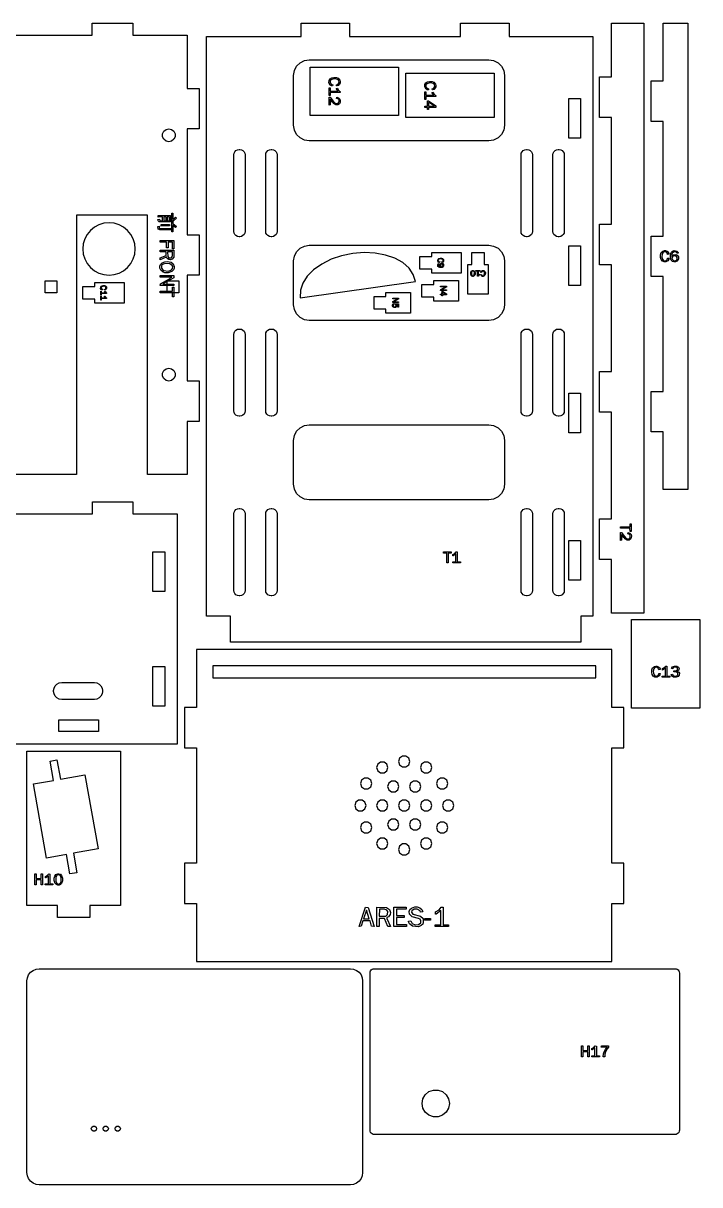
# Model space of a CAD drawing. Header units: millimetres. Extents: x 3 to 447, y 4 to 297.
# Drawn here: x 277.1 to 446.6, y 5.8 to 297 of the extents above; entities that cross this region are included whole.
import ezdxf

# ---------------------------------------------------------------- set-up
doc = ezdxf.new("R2010")
doc.units = ezdxf.units.MM
doc.layers.add('CUT', color=1, linetype='CONTINUOUS')
doc.layers.add('ENGRAVE', color=7, linetype='CONTINUOUS')

msp = doc.modelspace()

# ---------------------------------------------------------------- linework, layer by layer
at = {"layer": 'CUT'}
for points in [[(267.275, 294), (294.375, 294), (294.375, 297), (304.525, 297), (304.525, 294), (318.15, 294), (318.15, 280.667), (321.15, 280.667), (321.15, 270.517), (318.15, 270.517), (318.15, 244), (321.15, 244), (321.15, 233.85), (318.15, 233.85), (318.15, 207.333), (321.15, 207.333), (321.15, 197.183), (318.15, 197.183), (318.15, 183.85), (308.25, 183.85), (308.25, 248.85), (290.4, 248.85), (290.4, 183.85), (267.275, 183.85)], [(266.7, 174), (294.4, 174), (294.4, 177), (304.55, 177), (304.55, 174), (315.65, 174), (315.65, 116.325), (154.5, 116.325)]]:
    msp.add_lwpolyline(points, dxfattribs=at)
for points in [[(419.85, 148.35), (416.85, 148.35), (416.85, 141.85), (329, 141.85), (329, 148.35), (323, 148.35), (323, 293.7), (346.7, 293.7), (346.7, 297), (358.85, 297), (358.85, 293.7), (386.7, 293.7), (386.7, 297), (398.85, 297), (398.85, 293.7), (419.85, 293.7)], [(424.5, 149.15), (424.5, 162.612), (421.5, 162.612), (421.5, 172.762), (424.5, 172.762), (424.5, 199.537), (421.5, 199.537), (421.5, 209.688), (424.5, 209.688), (424.5, 236.462), (421.5, 236.462), (421.5, 246.613), (424.5, 246.613), (424.5, 273.387), (421.5, 273.387), (421.5, 283.537), (424.5, 283.537), (424.5, 297), (432.65, 297), (432.65, 149.15)], [(443.65, 180.1), (437.5, 180.1), (437.5, 194.558), (434.5, 194.558), (434.5, 204.708), (437.5, 204.708), (437.5, 233.475), (434.5, 233.475), (434.5, 243.625), (437.5, 243.625), (437.5, 272.392), (434.5, 272.392), (434.5, 282.542), (437.5, 282.542), (437.5, 297), (443.65, 297)], [(344.85, 283.919), (345.043, 285.138), (345.6, 286.232), (346.468, 287.1), (347.562, 287.657), (348.781, 287.85), (393.769, 287.85), (394.988, 287.657), (396.082, 287.1), (396.95, 286.232), (397.507, 285.138), (397.7, 283.919), (397.7, 271.431), (397.507, 270.212), (396.95, 269.118), (396.082, 268.25), (394.988, 267.693), (393.769, 267.5), (348.781, 267.5), (347.562, 267.693), (346.468, 268.25), (345.6, 269.118), (345.043, 270.212), (344.85, 271.431)], [(349, 273.85), (349, 286), (371.15, 286), (371.15, 273.85)], [(373, 273.35), (373, 284.5), (395.15, 284.5), (395.15, 273.35)], [(416.75, 268.188), (413.8, 268.188), (413.8, 278.137), (416.75, 278.137)], [(313.575, 270.548), (314.279, 270.387), (314.844, 269.937), (315.157, 269.286), (315.157, 268.564), (314.844, 267.913), (314.279, 267.463), (313.575, 267.302), (312.871, 267.463), (312.306, 267.913), (311.993, 268.564), (311.993, 269.286), (312.306, 269.937), (312.871, 270.387)], [(329.85, 264.019), (329.916, 264.434), (330.104, 264.803), (330.397, 265.096), (330.766, 265.284), (331.181, 265.35), (331.369, 265.35), (331.784, 265.284), (332.153, 265.096), (332.446, 264.803), (332.634, 264.434), (332.7, 264.019), (332.7, 244.831), (332.634, 244.416), (332.446, 244.047), (332.153, 243.754), (331.784, 243.566), (331.369, 243.5), (331.181, 243.5), (330.766, 243.566), (330.397, 243.754), (330.104, 244.047), (329.916, 244.416), (329.85, 244.831)], [(337.85, 264.019), (337.916, 264.434), (338.104, 264.803), (338.397, 265.096), (338.766, 265.284), (339.181, 265.35), (339.369, 265.35), (339.784, 265.284), (340.153, 265.096), (340.446, 264.803), (340.634, 264.434), (340.7, 264.019), (340.7, 244.831), (340.634, 244.416), (340.446, 244.047), (340.153, 243.754), (339.784, 243.566), (339.369, 243.5), (339.181, 243.5), (338.766, 243.566), (338.397, 243.754), (338.104, 244.047), (337.916, 244.416), (337.85, 244.831)], [(401.85, 264.019), (401.916, 264.434), (402.104, 264.803), (402.397, 265.096), (402.766, 265.284), (403.181, 265.35), (403.369, 265.35), (403.784, 265.284), (404.153, 265.096), (404.446, 264.803), (404.634, 264.434), (404.7, 264.019), (404.7, 244.831), (404.634, 244.416), (404.446, 244.047), (404.153, 243.754), (403.784, 243.566), (403.369, 243.5), (403.181, 243.5), (402.766, 243.566), (402.397, 243.754), (402.104, 244.047), (401.916, 244.416), (401.85, 244.831)], [(409.85, 264.019), (409.916, 264.434), (410.104, 264.803), (410.397, 265.096), (410.766, 265.284), (411.181, 265.35), (411.369, 265.35), (411.784, 265.284), (412.153, 265.096), (412.446, 264.803), (412.634, 264.434), (412.7, 264.019), (412.7, 244.831), (412.634, 244.416), (412.446, 244.047), (412.153, 243.754), (411.784, 243.566), (411.369, 243.5), (411.181, 243.5), (410.766, 243.566), (410.397, 243.754), (410.104, 244.047), (409.916, 244.416), (409.85, 244.831)], [(305.151, 240.425), (305.024, 241.707), (304.65, 242.941), (304.043, 244.078), (303.225, 245.074), (302.228, 245.892), (301.092, 246.499), (299.858, 246.874), (298.575, 247), (297.293, 246.874), (296.059, 246.499), (294.922, 245.892), (293.926, 245.074), (293.108, 244.078), (292.501, 242.941), (292.126, 241.707), (292, 240.425), (292.126, 239.142), (292.501, 237.908), (293.108, 236.772), (293.926, 235.775), (294.922, 234.957), (296.059, 234.35), (297.293, 233.976), (298.575, 233.849), (299.858, 233.976), (301.092, 234.35), (302.228, 234.957), (303.225, 235.775), (304.043, 236.772), (304.65, 237.908), (305.024, 239.142)], [(344.85, 237.419), (345.043, 238.638), (345.6, 239.732), (346.468, 240.6), (347.562, 241.157), (348.781, 241.35), (393.769, 241.35), (394.988, 241.157), (396.082, 240.6), (396.95, 239.732), (397.507, 238.638), (397.7, 237.419), (397.7, 226.431), (397.507, 225.212), (396.95, 224.118), (396.082, 223.25), (394.988, 222.693), (393.769, 222.5), (348.781, 222.5), (347.562, 222.693), (346.468, 223.25), (345.6, 224.118), (345.043, 225.212), (344.85, 226.431)], [(375.392, 232.256), (374.843, 234.048), (373.779, 235.621), (372.223, 236.985), (370.235, 238.09), (367.892, 238.896), (365.283, 239.372), (362.508, 239.5), (359.674, 239.277), (356.888, 238.71), (354.256, 237.822), (351.879, 236.645), (349.849, 235.225), (348.243, 233.615), (347.122, 231.875), (346.534, 230.07), (346.5, 228.195)], [(379.5, 234.35), (379.5, 235.35), (376.5, 235.35), (376.5, 238.5), (379.5, 238.5), (379.5, 239.5), (386.875, 239.5), (386.875, 234.35)], [(388.5, 236.5), (389.5, 236.5), (389.5, 239.5), (392.65, 239.5), (392.65, 236.5), (393.65, 236.5), (393.65, 229.125), (388.5, 229.125)], [(416.75, 231.262), (413.8, 231.262), (413.8, 241.213), (416.75, 241.213)], [(282.55, 229.45), (282.55, 232.4), (285.5, 232.4), (285.5, 229.45)], [(295, 226.85), (295, 227.85), (292, 227.85), (292, 231), (295, 231), (295, 232), (302.375, 232), (302.375, 226.85)], [(313.15, 229.45), (313.15, 232.4), (316.1, 232.4), (316.1, 229.45)], [(380, 227.35), (380, 228.35), (377, 228.35), (377, 231.5), (380, 231.5), (380, 232.5), (386.15, 232.5), (386.15, 227.35)], [(368, 224.35), (368, 225.35), (365, 225.35), (365, 228.5), (368, 228.5), (368, 229.5), (374.15, 229.5), (374.15, 224.35)], [(329.85, 219.019), (329.916, 219.434), (330.104, 219.803), (330.397, 220.096), (330.766, 220.284), (331.181, 220.35), (331.369, 220.35), (331.784, 220.284), (332.153, 220.096), (332.446, 219.803), (332.634, 219.434), (332.7, 219.019), (332.7, 199.831), (332.634, 199.416), (332.446, 199.047), (332.153, 198.754), (331.784, 198.566), (331.369, 198.5), (331.181, 198.5), (330.766, 198.566), (330.397, 198.754), (330.104, 199.047), (329.916, 199.416), (329.85, 199.831)], [(337.85, 219.019), (337.916, 219.434), (338.104, 219.803), (338.397, 220.096), (338.766, 220.284), (339.181, 220.35), (339.369, 220.35), (339.784, 220.284), (340.153, 220.096), (340.446, 219.803), (340.634, 219.434), (340.7, 219.019), (340.7, 199.831), (340.634, 199.416), (340.446, 199.047), (340.153, 198.754), (339.784, 198.566), (339.369, 198.5), (339.181, 198.5), (338.766, 198.566), (338.397, 198.754), (338.104, 199.047), (337.916, 199.416), (337.85, 199.831)], [(401.85, 219.019), (401.916, 219.434), (402.104, 219.803), (402.397, 220.096), (402.766, 220.284), (403.181, 220.35), (403.369, 220.35), (403.784, 220.284), (404.153, 220.096), (404.446, 219.803), (404.634, 219.434), (404.7, 219.019), (404.7, 199.831), (404.634, 199.416), (404.446, 199.047), (404.153, 198.754), (403.784, 198.566), (403.369, 198.5), (403.181, 198.5), (402.766, 198.566), (402.397, 198.754), (402.104, 199.047), (401.916, 199.416), (401.85, 199.831)], [(409.85, 219.019), (409.916, 219.434), (410.104, 219.803), (410.397, 220.096), (410.766, 220.284), (411.181, 220.35), (411.369, 220.35), (411.784, 220.284), (412.153, 220.096), (412.446, 219.803), (412.634, 219.434), (412.7, 219.019), (412.7, 199.831), (412.634, 199.416), (412.446, 199.047), (412.153, 198.754), (411.784, 198.566), (411.369, 198.5), (411.181, 198.5), (410.766, 198.566), (410.397, 198.754), (410.104, 199.047), (409.916, 199.416), (409.85, 199.831)], [(313.575, 210.548), (314.279, 210.387), (314.844, 209.937), (315.157, 209.286), (315.157, 208.564), (314.844, 207.913), (314.279, 207.463), (313.575, 207.302), (312.871, 207.463), (312.306, 207.913), (311.993, 208.564), (311.993, 209.286), (312.306, 209.937), (312.871, 210.387)], [(416.75, 194.337), (413.8, 194.337), (413.8, 204.287), (416.75, 204.287)], [(344.85, 192.419), (345.043, 193.638), (345.6, 194.732), (346.468, 195.6), (347.562, 196.157), (348.781, 196.35), (393.769, 196.35), (394.988, 196.157), (396.082, 195.6), (396.95, 194.732), (397.507, 193.638), (397.7, 192.419), (397.7, 181.431), (397.507, 180.212), (396.95, 179.118), (396.082, 178.25), (394.988, 177.693), (393.769, 177.5), (348.781, 177.5), (347.562, 177.693), (346.468, 178.25), (345.6, 179.118), (345.043, 180.212), (344.85, 181.431)], [(329.85, 174.019), (329.916, 174.434), (330.104, 174.803), (330.397, 175.096), (330.766, 175.284), (331.181, 175.35), (331.369, 175.35), (331.784, 175.284), (332.153, 175.096), (332.446, 174.803), (332.634, 174.434), (332.7, 174.019), (332.7, 154.831), (332.634, 154.416), (332.446, 154.047), (332.153, 153.754), (331.784, 153.566), (331.369, 153.5), (331.181, 153.5), (330.766, 153.566), (330.397, 153.754), (330.104, 154.047), (329.916, 154.416), (329.85, 154.831)], [(337.85, 174.019), (337.916, 174.434), (338.104, 174.803), (338.397, 175.096), (338.766, 175.284), (339.181, 175.35), (339.369, 175.35), (339.784, 175.284), (340.153, 175.096), (340.446, 174.803), (340.634, 174.434), (340.7, 174.019), (340.7, 154.831), (340.634, 154.416), (340.446, 154.047), (340.153, 153.754), (339.784, 153.566), (339.369, 153.5), (339.181, 153.5), (338.766, 153.566), (338.397, 153.754), (338.104, 154.047), (337.916, 154.416), (337.85, 154.831)], [(401.85, 174.019), (401.916, 174.434), (402.104, 174.803), (402.397, 175.096), (402.766, 175.284), (403.181, 175.35), (403.369, 175.35), (403.784, 175.284), (404.153, 175.096), (404.446, 174.803), (404.634, 174.434), (404.7, 174.019), (404.7, 154.831), (404.634, 154.416), (404.446, 154.047), (404.153, 153.754), (403.784, 153.566), (403.369, 153.5), (403.181, 153.5), (402.766, 153.566), (402.397, 153.754), (402.104, 154.047), (401.916, 154.416), (401.85, 154.831)], [(409.85, 174.019), (409.916, 174.434), (410.104, 174.803), (410.397, 175.096), (410.766, 175.284), (411.181, 175.35), (411.369, 175.35), (411.784, 175.284), (412.153, 175.096), (412.446, 174.803), (412.634, 174.434), (412.7, 174.019), (412.7, 154.831), (412.634, 154.416), (412.446, 154.047), (412.153, 153.754), (411.784, 153.566), (411.369, 153.5), (411.181, 153.5), (410.766, 153.566), (410.397, 153.754), (410.104, 154.047), (409.916, 154.416), (409.85, 154.831)], [(416.75, 157.412), (413.8, 157.412), (413.8, 167.362), (416.75, 167.362)], [(312.55, 154.569), (309.6, 154.569), (309.6, 164.519), (312.55, 164.519)], [(446.65, 125.35), (429.5, 125.35), (429.5, 147.5), (446.65, 147.5)], [(320.5, 61.85), (424.65, 61.85), (424.65, 76.35), (427.65, 76.35), (427.65, 86.5), (424.65, 86.5), (424.65, 115.35), (427.65, 115.35), (427.65, 125.5), (424.65, 125.5), (424.65, 140), (320.5, 140), (320.5, 125.5), (317.5, 125.5), (317.5, 115.35), (320.5, 115.35), (320.5, 86.5), (317.5, 86.5), (317.5, 76.35), (320.5, 76.35)], [(312.55, 125.806), (309.6, 125.806), (309.6, 135.756), (312.55, 135.756)], [(284.7, 129.719), (284.8, 130.35), (285.087, 130.915), (285.535, 131.363), (286.1, 131.65), (286.731, 131.75), (294.919, 131.75), (295.55, 131.65), (296.115, 131.363), (296.563, 130.915), (296.85, 130.35), (296.95, 129.719), (296.95, 129.531), (296.85, 128.9), (296.563, 128.335), (296.115, 127.887), (295.55, 127.6), (294.919, 127.5), (286.731, 127.5), (286.1, 127.6), (285.535, 127.887), (285.087, 128.335), (284.8, 128.9), (284.7, 129.531)], [(295.925, 119.425), (285.975, 119.425), (285.975, 122.375), (295.925, 122.375)], [(301.45, 75.85), (293.8, 75.85), (293.8, 72.85), (285.65, 72.85), (285.65, 75.85), (278, 75.85), (278, 114.5), (301.45, 114.5)], [(290.521, 84.059), (288.797, 83.755), (287.938, 88.63), (282.937, 87.748), (279.664, 106.312), (284.665, 107.194), (283.805, 112.069), (285.528, 112.372), (286.388, 107.498), (292.543, 108.583), (295.816, 90.019), (289.661, 88.934)], [(368.496, 110.451), (368.225, 111.287), (367.514, 111.803), (366.636, 111.803), (365.925, 111.287), (365.654, 110.451), (365.925, 109.616), (366.636, 109.1), (367.514, 109.1), (368.225, 109.616)], [(373.996, 111.925), (373.725, 112.76), (373.014, 113.277), (372.136, 113.277), (371.425, 112.76), (371.154, 111.925), (371.425, 111.09), (372.136, 110.573), (373.014, 110.573), (373.725, 111.09)], [(379.496, 110.451), (379.225, 111.287), (378.514, 111.803), (377.636, 111.803), (376.925, 111.287), (376.654, 110.451), (376.925, 109.616), (377.636, 109.1), (378.514, 109.1), (379.225, 109.616)], [(364.47, 106.425), (364.198, 107.26), (363.488, 107.777), (362.61, 107.777), (361.899, 107.26), (361.628, 106.425), (361.899, 105.59), (362.61, 105.073), (363.488, 105.073), (364.198, 105.59)], [(383.522, 106.425), (383.251, 107.26), (382.54, 107.777), (381.662, 107.777), (380.952, 107.26), (380.68, 106.425), (380.952, 105.59), (381.662, 105.073), (382.54, 105.073), (383.251, 105.59)], [(371.246, 105.688), (370.975, 106.523), (370.264, 107.04), (369.386, 107.04), (368.675, 106.523), (368.404, 105.688), (368.675, 104.853), (369.386, 104.337), (370.264, 104.337), (370.975, 104.853)], [(376.746, 105.688), (376.475, 106.523), (375.764, 107.04), (374.886, 107.04), (374.175, 106.523), (373.904, 105.688), (374.175, 104.853), (374.886, 104.337), (375.764, 104.337), (376.475, 104.853)], [(362.996, 100.925), (362.725, 101.76), (362.014, 102.277), (361.136, 102.277), (360.425, 101.76), (360.154, 100.925), (360.425, 100.09), (361.136, 99.573), (362.014, 99.573), (362.725, 100.09)], [(368.496, 100.925), (368.225, 101.76), (367.514, 102.277), (366.636, 102.277), (365.925, 101.76), (365.654, 100.925), (365.925, 100.09), (366.636, 99.573), (367.514, 99.573), (368.225, 100.09)], [(373.996, 100.925), (373.725, 101.76), (373.014, 102.277), (372.136, 102.277), (371.425, 101.76), (371.154, 100.925), (371.425, 100.09), (372.136, 99.573), (373.014, 99.573), (373.725, 100.09)], [(379.496, 100.925), (379.225, 101.76), (378.514, 102.277), (377.636, 102.277), (376.925, 101.76), (376.654, 100.925), (376.925, 100.09), (377.636, 99.573), (378.514, 99.573), (379.225, 100.09)], [(384.996, 100.925), (384.725, 101.76), (384.014, 102.277), (383.136, 102.277), (382.425, 101.76), (382.154, 100.925), (382.425, 100.09), (383.136, 99.573), (384.014, 99.573), (384.725, 100.09)], [(364.47, 95.425), (364.198, 96.26), (363.488, 96.777), (362.61, 96.777), (361.899, 96.26), (361.628, 95.425), (361.899, 94.59), (362.61, 94.073), (363.488, 94.073), (364.198, 94.59)], [(371.246, 96.162), (370.975, 96.997), (370.264, 97.513), (369.386, 97.513), (368.675, 96.997), (368.404, 96.162), (368.675, 95.327), (369.386, 94.81), (370.264, 94.81), (370.975, 95.327)], [(376.746, 96.162), (376.475, 96.997), (375.764, 97.513), (374.886, 97.513), (374.175, 96.997), (373.904, 96.162), (374.175, 95.327), (374.886, 94.81), (375.764, 94.81), (376.475, 95.327)], [(383.522, 95.425), (383.251, 96.26), (382.54, 96.777), (381.662, 96.777), (380.952, 96.26), (380.68, 95.425), (380.952, 94.59), (381.662, 94.073), (382.54, 94.073), (383.251, 94.59)], [(368.496, 91.399), (368.225, 92.234), (367.514, 92.75), (366.636, 92.75), (365.925, 92.234), (365.654, 91.399), (365.925, 90.563), (366.636, 90.047), (367.514, 90.047), (368.225, 90.563)], [(373.996, 89.925), (373.725, 90.76), (373.014, 91.277), (372.136, 91.277), (371.425, 90.76), (371.154, 89.925), (371.425, 89.09), (372.136, 88.573), (373.014, 88.573), (373.725, 89.09)], [(379.496, 91.399), (379.225, 92.234), (378.514, 92.75), (377.636, 92.75), (376.925, 92.234), (376.654, 91.399), (376.925, 90.563), (377.636, 90.047), (378.514, 90.047), (379.225, 90.563)], [(359.08, 5.85), (281.07, 5.85), (280.279, 5.954), (279.537, 6.261), (278.9, 6.75), (278.411, 7.387), (278.104, 8.129), (278, 8.92), (278, 56.93), (278.104, 57.721), (278.411, 58.463), (278.9, 59.1), (279.537, 59.589), (280.279, 59.896), (281.07, 60), (359.08, 60), (359.871, 59.896), (360.613, 59.589), (361.25, 59.1), (361.739, 58.463), (362.046, 57.721), (362.15, 56.93), (362.15, 8.92), (362.046, 8.129), (361.739, 7.387), (361.25, 6.75), (360.613, 6.261), (359.871, 5.954)], [(440.48, 18.45), (365.07, 18.45), (364.797, 18.486), (364.537, 18.593), (364.314, 18.764), (364.143, 18.987), (364.036, 19.247), (364, 19.52), (364, 58.93), (364.036, 59.203), (364.143, 59.463), (364.314, 59.686), (364.537, 59.857), (364.797, 59.964), (365.07, 60), (440.48, 60), (440.753, 59.964), (441.013, 59.857), (441.236, 59.686), (441.407, 59.463), (441.514, 59.203), (441.55, 58.93), (441.55, 19.52), (441.514, 19.247), (441.407, 18.987), (441.236, 18.764), (441.013, 18.593), (440.753, 18.486)], [(377.051, 26.225), (377.258, 27.396), (377.852, 28.426), (378.763, 29.19), (379.88, 29.597), (381.07, 29.597), (382.187, 29.19), (383.098, 28.426), (383.692, 27.396), (383.899, 26.225), (383.692, 25.054), (383.098, 24.024), (382.187, 23.26), (381.07, 22.853), (379.88, 22.853), (378.763, 23.26), (377.852, 24.024), (377.258, 25.054)], [(294.104, 19.925), (294.232, 20.319), (294.568, 20.563), (294.982, 20.563), (295.318, 20.319), (295.446, 19.925), (295.318, 19.531), (294.982, 19.287), (294.568, 19.287), (294.232, 19.531)], [(297.104, 19.925), (297.232, 20.319), (297.568, 20.563), (297.982, 20.563), (298.318, 20.319), (298.446, 19.925), (298.318, 19.531), (297.982, 19.287), (297.568, 19.287), (297.232, 19.531)], [(300.104, 19.925), (300.232, 20.319), (300.568, 20.563), (300.982, 20.563), (301.318, 20.319), (301.446, 19.925), (301.318, 19.531), (300.982, 19.287), (300.568, 19.287), (300.232, 19.531)]]:
    msp.add_lwpolyline(points, close=True, dxfattribs=at)
at = {"layer": 'ENGRAVE'}
for points in [[(356.533, 282.404), (356.533, 282.071), (356.367, 281.654), (356.075, 281.404), (355.783, 281.279), (355.617, 281.279), (355.575, 281.571), (355.992, 281.738), (356.242, 282.113), (356.158, 282.613), (355.825, 282.904), (355.2, 283.029), (354.7, 282.988), (354.283, 282.821), (354.075, 282.613), (353.992, 282.446), (353.992, 282.071), (354.283, 281.696), (354.658, 281.571), (354.617, 281.279), (354.325, 281.321), (354.033, 281.488), (353.7, 282.029), (353.742, 282.654), (353.992, 283.029), (354.408, 283.279), (354.908, 283.404), (355.575, 283.363), (356.033, 283.196), (356.45, 282.738)], [(356.492, 279.904), (356.492, 279.613), (353.992, 279.613), (353.992, 278.863), (353.742, 278.863), (353.742, 280.779), (353.992, 280.779), (353.992, 279.946), (356.033, 279.946), (355.492, 280.654), (355.867, 280.696), (356.033, 280.321), (356.408, 279.904)], [(380.533, 281.404), (380.533, 281.071), (380.367, 280.654), (380.075, 280.404), (379.783, 280.279), (379.617, 280.279), (379.575, 280.571), (379.992, 280.738), (380.242, 281.113), (380.158, 281.613), (379.825, 281.904), (379.2, 282.029), (378.7, 281.988), (378.283, 281.821), (378.075, 281.613), (377.992, 281.446), (377.992, 281.071), (378.283, 280.696), (378.658, 280.571), (378.617, 280.279), (378.325, 280.321), (378.033, 280.488), (377.7, 281.029), (377.742, 281.654), (377.992, 282.029), (378.408, 282.279), (378.908, 282.404), (379.575, 282.363), (380.033, 282.196), (380.45, 281.738)], [(380.492, 278.904), (380.492, 278.613), (377.992, 278.613), (377.992, 277.863), (377.742, 277.863), (377.742, 279.779), (377.992, 279.779), (377.992, 278.946), (380.033, 278.946), (379.492, 279.654), (379.867, 279.696), (380.033, 279.321), (380.408, 278.904)], [(356.533, 277.613), (356.492, 277.113), (356.325, 276.779), (355.95, 276.529), (355.45, 276.529), (354.867, 276.904), (354.867, 276.988), (354.617, 277.196), (354.033, 277.988), (354.033, 276.529), (353.742, 276.488), (353.742, 278.446), (354.033, 278.446), (354.783, 277.446), (355.242, 276.988), (355.533, 276.863), (355.867, 276.863), (356.033, 276.946), (356.242, 277.279), (356.242, 277.696), (356.158, 277.863), (355.908, 278.071), (355.617, 278.154), (355.7, 278.446), (356.117, 278.321), (356.45, 277.946)], [(380.492, 276.321), (380.492, 275.863), (378.658, 275.863), (378.658, 275.404), (378.367, 275.404), (378.367, 275.863), (377.742, 275.863), (377.742, 276.196), (378.367, 276.196), (378.408, 277.571), (378.617, 277.571)], [(380.2, 276.196), (378.825, 277.113), (378.658, 277.154), (378.658, 276.196)], [(313.96, 248.795), (313.96, 247.18), (311.148, 247.18), (310.887, 247.441), (310.835, 247.805), (311.2, 247.857), (311.304, 247.493), (311.981, 247.493), (311.981, 248.482), (310.887, 248.43), (310.887, 248.847)], [(312.867, 248.43), (312.294, 248.482), (312.294, 247.493), (312.867, 247.493)], [(313.7, 248.43), (313.127, 248.482), (313.127, 247.493), (313.7, 247.493)], [(315.471, 248.118), (314.742, 247.441), (314.585, 247.545), (314.585, 246.764), (315.471, 246.034), (315.21, 245.774), (314.585, 246.295), (314.585, 244.68), (314.325, 244.68), (314.325, 249.368), (314.585, 249.368), (314.585, 247.857), (315.002, 248.118), (315.21, 248.378)], [(314.065, 245.566), (314.065, 245.201), (311.304, 245.201), (310.887, 245.409), (310.783, 246.034), (311.2, 246.139), (311.148, 245.722), (311.252, 245.566)], [(313.752, 246.555), (313.7, 246.191), (311.617, 246.191), (311.617, 246.555)], [(314.846, 242.545), (314.846, 240.461), (314.481, 240.461), (314.481, 242.128), (313.387, 242.128), (313.387, 240.722), (313.023, 240.722), (313.023, 242.128), (311.408, 242.128), (311.408, 242.545)], [(314.846, 240.149), (314.794, 238.378), (314.429, 237.857), (313.908, 237.701), (313.544, 237.753), (313.127, 238.066), (313.023, 238.326), (312.867, 238.326), (311.408, 237.701), (311.408, 238.17), (312.867, 238.743), (312.867, 239.732), (311.408, 239.732), (311.408, 240.149)], [(314.481, 239.68), (313.231, 239.732), (313.283, 238.534), (313.544, 238.222), (314.065, 238.17), (314.325, 238.326), (314.481, 238.743)], [(437.804, 240.008), (438.096, 240.008), (438.471, 239.883), (438.679, 239.717), (438.929, 239.258), (438.887, 239.092), (438.596, 239.05), (438.554, 239.3), (438.346, 239.592), (438.096, 239.717), (437.762, 239.717), (437.512, 239.592), (437.262, 239.217), (437.179, 238.342), (437.304, 237.883), (437.512, 237.592), (437.762, 237.467), (438.221, 237.508), (438.471, 237.717), (438.596, 238.133), (438.929, 238.092), (438.887, 237.842), (438.679, 237.467), (438.137, 237.175), (437.721, 237.175), (437.304, 237.342), (436.971, 237.758), (436.804, 238.3), (436.804, 238.925), (437.012, 239.508), (437.387, 239.883)], [(440.262, 240.008), (440.929, 239.883), (441.304, 239.425), (440.971, 239.3), (440.929, 239.467), (440.762, 239.633), (440.221, 239.717), (439.846, 239.467), (439.679, 239.133), (439.637, 238.55), (439.929, 238.883), (440.096, 238.967), (440.637, 239.008), (441.012, 238.842), (441.304, 238.425), (441.346, 237.967), (441.179, 237.55), (440.971, 237.342), (440.596, 237.175), (440.137, 237.175), (439.804, 237.3), (439.512, 237.592), (439.304, 238.175), (439.304, 238.925), (439.512, 239.508), (439.804, 239.842)], [(314.898, 236.034), (314.898, 235.618), (314.742, 235.149), (314.325, 234.732), (313.387, 234.42), (312.606, 234.472), (312.137, 234.628), (311.565, 235.097), (311.356, 235.618), (311.356, 236.139), (311.512, 236.555), (311.929, 236.972), (312.554, 237.232), (313.179, 237.284), (314.117, 237.076), (314.637, 236.659)], [(314.533, 235.982), (314.429, 236.295), (313.856, 236.711), (312.762, 236.816), (312.137, 236.607), (311.773, 236.243), (311.721, 235.566), (312.033, 235.149), (312.346, 234.993), (313.44, 234.889), (313.908, 234.993), (314.273, 235.201), (314.481, 235.514)], [(382.453, 237.592), (382.453, 237.439), (382.388, 237.242), (382.3, 237.133), (382.06, 237.002), (381.972, 237.023), (381.95, 237.177), (382.081, 237.198), (382.235, 237.308), (382.3, 237.439), (382.3, 237.614), (382.235, 237.745), (382.038, 237.877), (381.578, 237.92), (381.338, 237.855), (381.185, 237.745), (381.119, 237.614), (381.141, 237.373), (381.25, 237.242), (381.469, 237.177), (381.447, 237.002), (381.316, 237.023), (381.119, 237.133), (380.966, 237.417), (380.966, 237.636), (381.053, 237.855), (381.272, 238.03), (381.556, 238.117), (381.885, 238.117), (382.191, 238.008), (382.388, 237.811)], [(382.453, 236.411), (382.453, 236.214), (382.366, 235.973), (382.256, 235.864), (382.081, 235.777), (381.819, 235.733), (381.491, 235.755), (381.206, 235.864), (381.031, 236.039), (380.966, 236.236), (380.988, 236.52), (381.075, 236.673), (381.206, 236.761), (381.272, 236.761), (381.294, 236.608), (381.206, 236.586), (381.119, 236.455), (381.119, 236.192), (381.25, 236.017), (381.469, 235.93), (381.731, 235.908), (381.556, 236.061), (381.513, 236.148), (381.491, 236.433), (381.556, 236.608), (381.775, 236.783), (382.081, 236.805), (382.235, 236.739), (382.41, 236.542)], [(382.3, 236.345), (382.169, 236.586), (382.06, 236.63), (381.863, 236.63), (381.731, 236.564), (381.644, 236.411), (381.644, 236.17), (381.819, 235.973), (382.081, 235.952), (382.256, 236.083)], [(440.221, 238.717), (439.971, 238.633), (439.804, 238.467), (439.679, 238.175), (439.721, 237.842), (440.137, 237.467), (440.554, 237.467), (440.887, 237.675), (441.012, 237.967), (441.012, 238.258), (440.762, 238.633), (440.596, 238.717)], [(314.846, 233.743), (314.794, 233.17), (312.085, 231.659), (314.846, 231.607), (314.846, 231.243), (311.408, 231.243), (311.46, 231.711), (313.7, 232.961), (314.012, 233.222), (314.325, 233.326), (311.408, 233.378), (311.408, 233.743)], [(389.883, 233.547), (389.73, 233.547), (389.533, 233.612), (389.38, 233.765), (389.248, 234.137), (389.248, 234.465), (389.38, 234.815), (389.533, 234.969), (389.708, 235.034), (389.883, 235.034), (390.058, 234.969), (390.211, 234.815), (390.342, 234.444), (390.342, 234.137), (390.277, 233.875), (390.123, 233.656)], [(389.905, 233.7), (390.058, 233.809), (390.123, 233.962), (390.145, 234.509), (390.014, 234.815), (389.927, 234.881), (389.773, 234.903), (389.598, 234.837), (389.489, 234.684), (389.445, 234.531), (389.445, 234.072), (389.533, 233.831), (389.642, 233.722)], [(391.064, 233.569), (390.911, 233.569), (390.911, 234.881), (390.517, 234.881), (390.517, 235.012), (391.523, 235.012), (391.523, 234.881), (391.086, 234.881), (391.086, 233.809), (391.458, 234.094), (391.48, 233.897), (391.283, 233.809), (391.064, 233.612)], [(392.377, 233.547), (392.202, 233.547), (391.983, 233.634), (391.852, 233.787), (391.786, 233.94), (391.786, 234.028), (391.939, 234.05), (392.027, 233.831), (392.223, 233.7), (392.486, 233.744), (392.639, 233.919), (392.705, 234.247), (392.683, 234.509), (392.595, 234.728), (392.486, 234.837), (392.398, 234.881), (392.202, 234.881), (392.005, 234.728), (391.939, 234.531), (391.786, 234.553), (391.808, 234.706), (391.895, 234.859), (392.18, 235.034), (392.508, 235.012), (392.705, 234.881), (392.836, 234.662), (392.902, 234.4), (392.88, 234.05), (392.792, 233.809), (392.552, 233.59)], [(297.953, 230.727), (297.953, 230.552), (297.866, 230.333), (297.713, 230.202), (297.56, 230.136), (297.472, 230.136), (297.45, 230.289), (297.669, 230.377), (297.8, 230.573), (297.756, 230.836), (297.581, 230.989), (297.253, 231.055), (296.991, 231.033), (296.772, 230.945), (296.663, 230.836), (296.619, 230.748), (296.619, 230.552), (296.772, 230.355), (296.969, 230.289), (296.947, 230.136), (296.794, 230.158), (296.641, 230.245), (296.466, 230.53), (296.488, 230.858), (296.619, 231.055), (296.838, 231.186), (297.1, 231.252), (297.45, 231.23), (297.691, 231.142), (297.91, 230.902)], [(314.846, 230.826), (314.846, 228.43), (314.481, 228.43), (314.481, 229.42), (311.408, 229.42), (311.408, 229.836), (314.481, 229.836), (314.481, 230.826)], [(383.137, 231.073), (383.137, 230.855), (383.093, 230.811), (381.999, 230.198), (383.137, 230.177), (383.137, 230.023), (381.693, 230.023), (381.715, 230.22), (382.918, 230.898), (381.693, 230.92), (381.693, 231.073)], [(297.931, 229.414), (297.931, 229.261), (296.619, 229.261), (296.619, 228.867), (296.488, 228.867), (296.488, 229.873), (296.619, 229.873), (296.619, 229.436), (297.691, 229.436), (297.406, 229.808), (297.603, 229.83), (297.691, 229.633), (297.888, 229.414)], [(297.931, 228.145), (297.931, 228.014), (296.619, 228.014), (296.619, 227.598), (296.488, 227.598), (296.488, 228.605), (296.619, 228.605), (296.619, 228.189), (297.691, 228.189), (297.406, 228.539), (297.406, 228.583), (297.581, 228.583), (297.735, 228.32)], [(371.137, 228.073), (371.137, 227.855), (371.093, 227.811), (369.999, 227.198), (371.137, 227.177), (371.137, 227.023), (369.693, 227.023), (369.715, 227.22), (370.918, 227.898), (369.693, 227.92), (369.693, 228.073)], [(383.137, 229.148), (383.137, 228.908), (382.174, 228.908), (382.174, 228.667), (382.021, 228.667), (382.021, 228.908), (381.693, 228.908), (381.693, 229.083), (382.021, 229.083), (382.043, 229.805), (382.153, 229.805)], [(382.984, 229.083), (382.262, 229.564), (382.174, 229.586), (382.174, 229.083)], [(371.137, 226.652), (371.137, 225.798), (370.984, 225.82), (370.984, 226.52), (370.831, 226.542), (370.524, 226.542), (370.656, 226.345), (370.678, 226.192), (370.59, 225.908), (370.459, 225.777), (370.306, 225.711), (370.043, 225.711), (369.868, 225.798), (369.759, 225.908), (369.671, 226.127), (369.671, 226.367), (369.759, 226.586), (369.89, 226.717), (370.021, 226.761), (370.065, 226.608), (369.956, 226.564), (369.846, 226.433), (369.824, 226.105), (369.956, 225.93), (370.065, 225.886), (370.349, 225.908), (370.503, 226.083), (370.524, 226.302), (370.459, 226.455), (370.328, 226.542), (370.349, 226.695)], [(429.492, 171.533), (429.492, 169.616), (429.2, 169.616), (429.158, 170.408), (426.742, 170.408), (426.742, 170.741), (429.2, 170.741), (429.2, 171.533)], [(429.533, 168.491), (429.492, 167.991), (429.325, 167.658), (428.95, 167.408), (428.45, 167.408), (427.867, 167.783), (427.867, 167.866), (427.617, 168.074), (427.033, 168.866), (427.033, 167.408), (426.742, 167.366), (426.742, 169.324), (427.033, 169.324), (427.783, 168.324), (428.242, 167.866), (428.533, 167.741), (428.867, 167.741), (429.033, 167.824), (429.242, 168.158), (429.242, 168.574), (429.158, 168.741), (428.908, 168.949), (428.617, 169.033), (428.7, 169.324), (429.117, 169.199), (429.45, 168.824)], [(382.445, 164.478), (384.361, 164.478), (384.361, 164.186), (383.57, 164.145), (383.57, 161.728), (383.236, 161.728), (383.236, 164.186), (382.445, 164.186)], [(385.611, 164.478), (385.861, 164.478), (385.861, 161.978), (386.653, 161.978), (386.653, 161.728), (384.736, 161.728), (384.736, 161.978), (385.528, 161.978), (385.528, 164.02), (384.861, 163.478), (384.778, 163.478), (384.778, 163.811), (385.278, 164.103)], [(324.575, 132.925), (420.575, 132.925), (420.575, 135.925), (324.575, 135.925)], [(435.596, 135.883), (435.929, 135.883), (436.346, 135.717), (436.596, 135.425), (436.721, 135.133), (436.721, 134.967), (436.429, 134.925), (436.262, 135.342), (435.887, 135.592), (435.387, 135.508), (435.096, 135.175), (434.971, 134.55), (435.012, 134.05), (435.179, 133.633), (435.387, 133.425), (435.554, 133.342), (435.929, 133.342), (436.304, 133.633), (436.429, 134.008), (436.721, 133.967), (436.679, 133.675), (436.512, 133.383), (435.971, 133.05), (435.346, 133.092), (434.971, 133.342), (434.721, 133.758), (434.596, 134.258), (434.637, 134.925), (434.804, 135.383), (435.262, 135.8)], [(438.096, 135.842), (438.387, 135.842), (438.387, 133.342), (439.137, 133.342), (439.137, 133.092), (437.221, 133.092), (437.221, 133.342), (438.054, 133.342), (438.054, 135.383), (437.346, 134.842), (437.304, 135.217), (437.679, 135.383), (438.096, 135.758)], [(440.346, 135.883), (440.929, 135.842), (441.179, 135.717), (441.346, 135.55), (441.471, 135.217), (441.346, 134.758), (440.929, 134.508), (441.096, 134.508), (441.429, 134.3), (441.554, 134.05), (441.512, 133.55), (441.221, 133.217), (440.721, 133.05), (440.096, 133.092), (439.721, 133.3), (439.471, 133.675), (439.512, 133.758), (439.804, 133.8), (439.887, 133.592), (440.221, 133.342), (440.929, 133.383), (441.179, 133.675), (441.179, 134.05), (441.012, 134.258), (440.637, 134.383), (440.137, 134.383), (440.179, 134.675), (440.762, 134.675), (441.054, 134.883), (441.096, 135.3), (440.929, 135.508), (440.762, 135.592), (440.304, 135.592), (440.054, 135.467), (439.887, 135.175), (439.596, 135.217), (439.637, 135.425), (439.846, 135.675)], [(279.975, 83.773), (280.308, 83.773), (280.308, 82.648), (281.6, 82.648), (281.6, 83.773), (281.933, 83.773), (281.933, 81.023), (281.6, 81.023), (281.6, 82.315), (280.308, 82.315), (280.308, 81.023), (279.975, 81.023)], [(283.475, 83.773), (283.766, 83.732), (283.766, 81.273), (284.516, 81.273), (284.516, 81.023), (282.6, 81.023), (282.6, 81.273), (283.391, 81.273), (283.391, 83.315), (282.725, 82.773), (282.641, 82.773), (282.641, 83.107), (283.1, 83.357)], [(285.725, 83.815), (286.016, 83.815), (286.391, 83.69), (286.683, 83.398), (286.933, 82.69), (286.933, 82.065), (286.683, 81.398), (286.391, 81.107), (286.058, 80.982), (285.725, 80.982), (285.391, 81.107), (285.1, 81.398), (284.85, 82.107), (284.85, 82.69), (284.975, 83.19), (285.266, 83.607)], [(285.683, 83.523), (285.391, 83.315), (285.266, 83.023), (285.225, 81.982), (285.475, 81.398), (285.641, 81.273), (285.933, 81.232), (286.266, 81.357), (286.475, 81.648), (286.558, 81.94), (286.558, 82.815), (286.391, 83.273), (286.183, 83.482)], [(362.841, 75.404), (363.57, 75.331), (365.028, 70.592), (364.372, 70.665), (364.007, 71.977), (362.184, 71.977), (361.82, 70.665), (361.236, 70.592)], [(363.132, 74.675), (362.403, 72.488), (363.789, 72.488)], [(365.684, 75.404), (368.164, 75.331), (368.893, 74.821), (369.111, 74.092), (369.039, 73.581), (368.601, 72.998), (368.236, 72.852), (368.236, 72.633), (369.111, 70.592), (368.455, 70.592), (367.653, 72.633), (366.268, 72.633), (366.268, 70.592), (365.684, 70.592)], [(366.341, 74.894), (366.268, 73.144), (367.945, 73.217), (368.382, 73.581), (368.455, 74.31), (368.236, 74.675), (367.653, 74.894)], [(369.986, 75.404), (373.049, 75.404), (373.049, 74.894), (370.643, 74.894), (370.643, 73.363), (372.539, 73.363), (372.539, 72.852), (370.643, 72.852), (370.643, 71.102), (373.122, 71.102), (373.122, 70.592), (369.986, 70.592)], [(375.236, 75.477), (375.82, 75.477), (376.476, 75.258), (376.986, 74.821), (377.205, 74.383), (377.132, 74.238), (376.622, 74.165), (376.549, 74.529), (375.82, 74.967), (375.091, 74.967), (374.507, 74.529), (374.434, 74.165), (374.726, 73.654), (376.622, 73.144), (377.278, 72.56), (377.351, 71.54), (377.205, 71.175), (376.841, 70.81), (376.111, 70.519), (374.653, 70.665), (373.924, 71.248), (373.632, 71.758), (373.632, 71.904), (374.216, 71.977), (374.58, 71.321), (375.309, 71.029), (376.184, 71.102), (376.695, 71.54), (376.768, 71.977), (376.549, 72.415), (376.184, 72.633), (374.58, 72.998), (373.924, 73.654), (373.851, 74.31), (373.997, 74.821), (374.361, 75.185)], [(381.872, 75.404), (382.309, 75.404), (382.309, 71.029), (383.695, 71.029), (383.695, 70.592), (380.341, 70.592), (380.341, 71.029), (381.726, 71.029), (381.726, 74.602), (380.559, 73.654), (380.414, 73.654), (380.414, 74.238), (381.289, 74.748)], [(377.716, 72.633), (379.174, 72.633), (379.174, 72.196), (377.643, 72.196)], [(416.97, 40.642), (417.303, 40.642), (417.303, 39.517), (418.595, 39.517), (418.595, 40.642), (418.928, 40.642), (418.928, 37.892), (418.595, 37.892), (418.595, 39.183), (417.303, 39.183), (417.303, 37.892), (416.97, 37.892)], [(420.47, 40.642), (420.762, 40.6), (420.762, 38.142), (421.512, 38.142), (421.512, 37.892), (419.595, 37.892), (419.595, 38.142), (420.387, 38.142), (420.387, 40.183), (419.72, 39.642), (419.637, 39.642), (419.637, 39.975), (420.095, 40.225)], [(422.012, 40.642), (423.803, 40.642), (423.762, 40.308), (423.428, 39.933), (423.053, 39.183), (422.887, 38.6), (422.845, 37.892), (422.47, 37.892), (422.553, 38.642), (422.72, 39.183), (423.012, 39.767), (423.428, 40.35), (421.97, 40.35)]]:
    msp.add_lwpolyline(points, close=True, dxfattribs=at)

doc.saveas('drawing.dxf')
